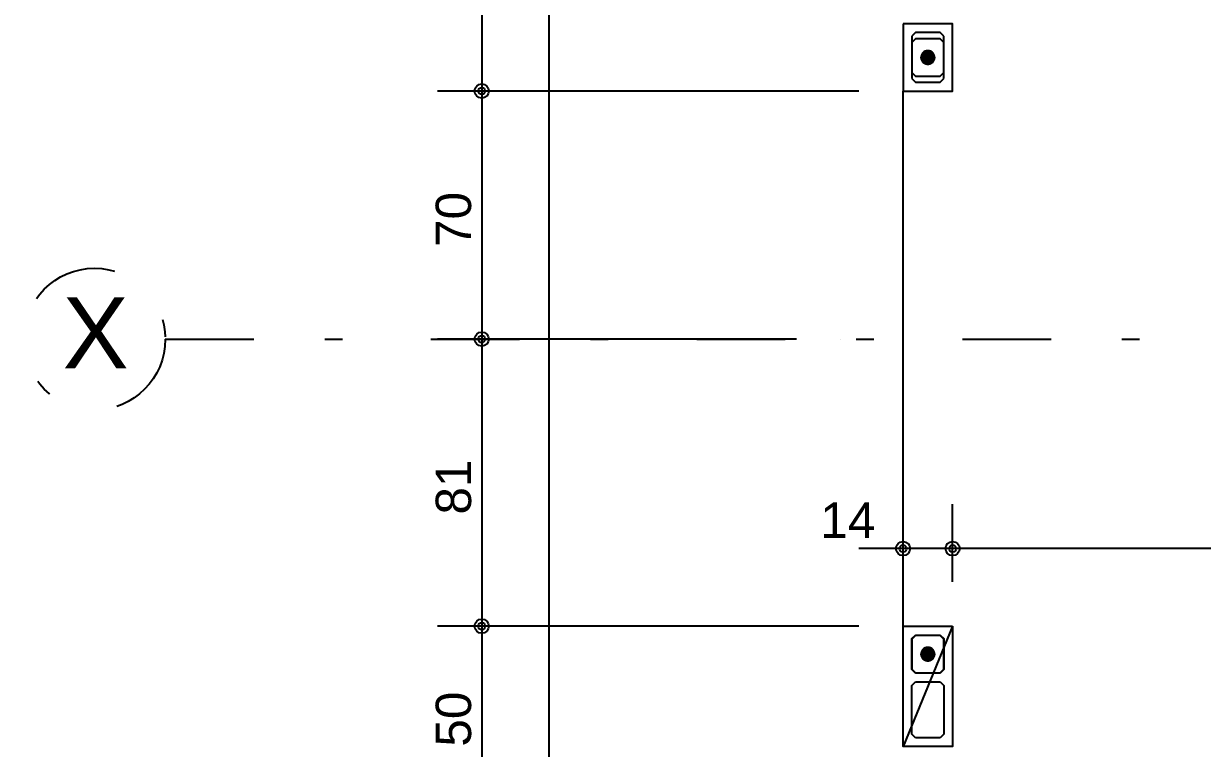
# Model space of a CAD drawing. Extents: x 0 to 119, y 0 to 84.
# Drawn here: x 12.57 to 19.22, y 53.02 to 57.11 of the extents above; entities that cross this region are included whole.
import ezdxf

# ---------------------------------------------------------------- set-up
doc = ezdxf.new("R2010")
doc.units = 0
doc.header["$MEASUREMENT"] = 0
doc.linetypes.add('ESTILO_TQS_0003', pattern=[1.5, 0.5, -0.4, 0.1, -0.5])
doc.linetypes.add('ESTILO_TQS_0005', pattern=[0.4, 0.3, -0.1])
for name, color, linetype in [('20', 1, 'CONTINUOUS'), ('27', 250, 'CONTINUOUS'), ('3', 7, 'CONTINUOUS'), ('35', 255, 'CONTINUOUS')]:
    doc.layers.add(name, color=color, linetype=linetype)
doc.styles.add('TQS_ARIAL', font='arial.ttf')

msp = doc.modelspace()

# ---------------------------------------------------------------- linework, layer by layer
at = {"layer": '20', "color": 1, "linetype": 'ESTILO_TQS_0003'}
msp.add_line((13.369188, 55.32668), (48.726188, 55.32668), dxfattribs=at)
msp.add_circle((12.969588, 55.32668), 0.4, dxfattribs=at)
at = {"layer": '27', "color": 250, "linetype": 'ESTILO_TQS_0005'}
for points in [[(17.60366, 57.05668), (17.58366, 57.03668), (17.58366, 56.79668), (17.60366, 56.77668), (17.74366, 56.77668), (17.76366, 56.79668), (17.76366, 57.03668), (17.74366, 57.05668), (17.60366, 57.05668)], [(17.74366, 53.65668), (17.76366, 53.63668), (17.76366, 53.46168), (17.74366, 53.44168), (17.60366, 53.44168), (17.58366, 53.46168), (17.58366, 53.63668), (17.60366, 53.65668), (17.74366, 53.65668)], [(17.74366, 53.39168), (17.76366, 53.37168), (17.76366, 53.09668), (17.74366, 53.07668), (17.60366, 53.07668), (17.58366, 53.09668), (17.58366, 53.37168), (17.60366, 53.39168), (17.74366, 53.39168)]]:
    msp.add_lwpolyline(points, dxfattribs=at)
at = {"layer": '3', "color": 7, "linetype": 'Continuous'}
for p, q in [((17.60366, 57.02168), (17.58366, 57.00168)), ((17.58366, 57.00168), (17.58366, 56.83168)), ((17.74366, 57.02168), (17.60366, 57.02168)), ((17.76366, 57.00168), (17.74366, 57.02168)), ((17.76366, 56.83168), (17.76366, 57.00168)), ((17.58366, 56.83168), (17.60366, 56.81168)), ((17.74366, 56.81168), (17.76366, 56.83168)), ((17.60366, 56.81168), (17.74366, 56.81168)), ((17.53366, 53.70668), (17.53366, 56.72668)), ((17.81366, 53.70668), (17.53366, 53.02668)), ((17.60366, 53.65418), (17.58366, 53.63418)), ((17.58366, 53.63418), (17.58366, 53.46418)), ((17.74366, 53.65418), (17.60366, 53.65418)), ((17.76366, 53.63418), (17.74366, 53.65418)), ((17.76366, 53.46418), (17.76366, 53.63418)), ((17.58366, 53.46418), (17.60366, 53.44418)), ((17.60366, 53.44418), (17.74366, 53.44418)), ((17.74366, 53.44418), (17.76366, 53.46418))]:
    msp.add_line(p, q, dxfattribs=at)
for points in [[(17.543702, 72.50668), (15.53366, 72.50668), (15.53366, 52.42668), (17.53366, 52.42668)], [(17.53366, 57.10668), (17.53366, 56.72668), (17.81366, 56.72668), (17.81366, 57.10668), (17.53366, 57.10668)], [(17.67366, 56.91728), (17.673721, 56.917277), (17.673781, 56.917268), (17.67384, 56.917252), (17.673897, 56.917231), (17.673951, 56.917205), (17.674003, 56.917172), (17.674051, 56.917135), (17.674095, 56.917093), (17.674134, 56.917047), (17.674169, 56.916997), (17.674199, 56.916944), (17.674223, 56.916888), (17.674241, 56.91683), (17.674253, 56.916771), (17.674259, 56.91671), (17.674259, 56.91665), (17.674253, 56.916589), (17.674241, 56.91653), (17.674223, 56.916472), (17.674199, 56.916416), (17.674169, 56.916363), (17.674134, 56.916313), (17.674095, 56.916267), (17.674051, 56.916225), (17.674003, 56.916188), (17.673951, 56.916155), (17.673897, 56.916129), (17.67384, 56.916108), (17.673781, 56.916092), (17.673721, 56.916083), (17.67366, 56.91608), (17.67366, 56.95448), (17.669836, 56.954286), (17.666051, 56.953706), (17.662344, 56.952746), (17.658753, 56.951417), (17.655316, 56.94973), (17.652066, 56.947705), (17.649038, 56.945361), (17.646263, 56.942723), (17.643769, 56.939818), (17.641581, 56.936675), (17.639723, 56.933327), (17.638213, 56.929808), (17.637067, 56.926155), (17.636296, 56.922404), (17.635909, 56.918595), (17.635909, 56.914765), (17.636296, 56.910956), (17.637067, 56.907205), (17.638213, 56.903552), (17.639723, 56.900033), (17.641581, 56.896685), (17.643769, 56.893542), (17.646263, 56.890637), (17.649038, 56.887999), (17.652066, 56.885655), (17.655316, 56.88363), (17.658753, 56.881943), (17.662344, 56.880614), (17.666051, 56.879654), (17.669836, 56.879074), (17.67366, 56.87888), (17.67366, 56.91728)], [(17.67366, 56.91608), (17.673599, 56.916083), (17.673539, 56.916092), (17.67348, 56.916108), (17.673423, 56.916129), (17.673369, 56.916155), (17.673317, 56.916188), (17.673269, 56.916225), (17.673225, 56.916267), (17.673186, 56.916313), (17.673151, 56.916363), (17.673121, 56.916416), (17.673097, 56.916472), (17.673079, 56.91653), (17.673067, 56.916589), (17.673061, 56.91665), (17.673061, 56.91671), (17.673067, 56.916771), (17.673079, 56.91683), (17.673097, 56.916888), (17.673121, 56.916944), (17.673151, 56.916997), (17.673186, 56.917047), (17.673225, 56.917093), (17.673269, 56.917135), (17.673317, 56.917172), (17.673369, 56.917205), (17.673423, 56.917231), (17.67348, 56.917252), (17.673539, 56.917268), (17.673599, 56.917277), (17.67366, 56.91728), (17.67366, 56.87888), (17.677484, 56.879074), (17.681269, 56.879654), (17.684976, 56.880614), (17.688567, 56.881943), (17.692004, 56.88363), (17.695254, 56.885655), (17.698282, 56.887999), (17.701057, 56.890637), (17.703551, 56.893542), (17.705739, 56.896685), (17.707597, 56.900033), (17.709107, 56.903552), (17.710253, 56.907205), (17.711024, 56.910956), (17.711411, 56.914765), (17.711411, 56.918595), (17.711024, 56.922404), (17.710253, 56.926155), (17.709107, 56.929808), (17.707597, 56.933327), (17.705739, 56.936675), (17.703551, 56.939818), (17.701057, 56.942723), (17.698282, 56.945361), (17.695254, 56.947705), (17.692004, 56.94973), (17.688567, 56.951417), (17.684976, 56.952746), (17.681269, 56.953706), (17.677484, 56.954286), (17.67366, 56.95448), (17.67366, 56.91608)], [(17.81366, 53.70668), (17.81366, 53.02668), (17.53366, 53.02668), (17.53366, 53.70668), (17.81366, 53.70668)], [(17.67366, 53.54978), (17.673721, 53.549777), (17.673781, 53.549768), (17.67384, 53.549752), (17.673897, 53.549731), (17.673951, 53.549705), (17.674003, 53.549672), (17.674051, 53.549635), (17.674095, 53.549593), (17.674134, 53.549547), (17.674169, 53.549497), (17.674199, 53.549444), (17.674223, 53.549388), (17.674241, 53.54933), (17.674253, 53.549271), (17.674259, 53.54921), (17.674259, 53.54915), (17.674253, 53.549089), (17.674241, 53.54903), (17.674223, 53.548972), (17.674199, 53.548916), (17.674169, 53.548863), (17.674134, 53.548813), (17.674095, 53.548767), (17.674051, 53.548725), (17.674003, 53.548688), (17.673951, 53.548655), (17.673897, 53.548629), (17.67384, 53.548608), (17.673781, 53.548592), (17.673721, 53.548583), (17.67366, 53.54858), (17.67366, 53.58698), (17.669836, 53.586786), (17.666051, 53.586206), (17.662344, 53.585246), (17.658753, 53.583917), (17.655316, 53.58223), (17.652066, 53.580205), (17.649038, 53.577861), (17.646263, 53.575223), (17.643769, 53.572318), (17.641581, 53.569175), (17.639723, 53.565827), (17.638213, 53.562308), (17.637067, 53.558655), (17.636296, 53.554904), (17.635909, 53.551095), (17.635909, 53.547265), (17.636296, 53.543456), (17.637067, 53.539705), (17.638213, 53.536052), (17.639723, 53.532533), (17.641581, 53.529185), (17.643769, 53.526042), (17.646263, 53.523137), (17.649038, 53.520499), (17.652066, 53.518155), (17.655316, 53.51613), (17.658753, 53.514443), (17.662344, 53.513114), (17.666051, 53.512154), (17.669836, 53.511574), (17.67366, 53.51138), (17.67366, 53.54978)], [(17.67366, 53.54858), (17.673599, 53.548583), (17.673539, 53.548592), (17.67348, 53.548608), (17.673423, 53.548629), (17.673369, 53.548655), (17.673317, 53.548688), (17.673269, 53.548725), (17.673225, 53.548767), (17.673186, 53.548813), (17.673151, 53.548863), (17.673121, 53.548916), (17.673097, 53.548972), (17.673079, 53.54903), (17.673067, 53.549089), (17.673061, 53.54915), (17.673061, 53.54921), (17.673067, 53.549271), (17.673079, 53.54933), (17.673097, 53.549388), (17.673121, 53.549444), (17.673151, 53.549497), (17.673186, 53.549547), (17.673225, 53.549593), (17.673269, 53.549635), (17.673317, 53.549672), (17.673369, 53.549705), (17.673423, 53.549731), (17.67348, 53.549752), (17.673539, 53.549768), (17.673599, 53.549777), (17.67366, 53.54978), (17.67366, 53.51138), (17.677484, 53.511574), (17.681269, 53.512154), (17.684976, 53.513114), (17.688567, 53.514443), (17.692004, 53.51613), (17.695254, 53.518155), (17.698282, 53.520499), (17.701057, 53.523137), (17.703551, 53.526042), (17.705739, 53.529185), (17.707597, 53.532533), (17.709107, 53.536052), (17.710253, 53.539705), (17.711024, 53.543456), (17.711411, 53.547265), (17.711411, 53.551095), (17.711024, 53.554904), (17.710253, 53.558655), (17.709107, 53.562308), (17.707597, 53.565827), (17.705739, 53.569175), (17.703551, 53.572318), (17.701057, 53.575223), (17.698282, 53.577861), (17.695254, 53.580205), (17.692004, 53.58223), (17.688567, 53.583917), (17.684976, 53.585246), (17.681269, 53.586206), (17.677484, 53.586786), (17.67366, 53.58698), (17.67366, 53.54858)]]:
    msp.add_lwpolyline(points, dxfattribs=at)
for centre in [(17.67366, 56.91668), (17.67366, 53.54918)]:
    msp.add_circle(centre, 0.0372, dxfattribs=at)
for points in [[(17.635909, 56.918595), (17.635909, 56.914765), (17.636296, 56.922404)], [(17.635909, 56.914765), (17.636296, 56.910956), (17.636296, 56.922404)], [(17.636296, 56.922404), (17.636296, 56.910956), (17.637067, 56.926155)], [(17.636296, 56.910956), (17.637067, 56.907205), (17.637067, 56.926155)], [(17.637067, 56.926155), (17.637067, 56.907205), (17.638213, 56.929808)], [(17.637067, 56.907205), (17.638213, 56.903552), (17.638213, 56.929808)], [(17.638213, 56.929808), (17.638213, 56.903552), (17.639723, 56.933327)], [(17.638213, 56.903552), (17.639723, 56.900033), (17.639723, 56.933327)], [(17.639723, 56.933327), (17.639723, 56.900033), (17.641581, 56.936675)], [(17.639723, 56.900033), (17.641581, 56.896685), (17.641581, 56.936675)], [(17.641581, 56.936675), (17.641581, 56.896685), (17.643769, 56.939818)], [(17.641581, 56.896685), (17.643769, 56.893542), (17.643769, 56.939818)], [(17.643769, 56.939818), (17.643769, 56.893542), (17.646263, 56.942723)], [(17.643769, 56.893542), (17.646263, 56.890637), (17.646263, 56.942723)], [(17.646263, 56.942723), (17.646263, 56.890637), (17.649038, 56.945361)], [(17.646263, 56.890637), (17.649038, 56.887999), (17.649038, 56.945361)], [(17.649038, 56.945361), (17.649038, 56.887999), (17.652066, 56.947705)], [(17.649038, 56.887999), (17.652066, 56.885655), (17.652066, 56.947705)], [(17.652066, 56.947705), (17.652066, 56.885655), (17.655316, 56.94973)], [(17.652066, 56.885655), (17.655316, 56.88363), (17.655316, 56.94973)], [(17.655316, 56.94973), (17.655316, 56.88363), (17.658753, 56.951417)], [(17.655316, 56.88363), (17.658753, 56.881943), (17.658753, 56.951417)], [(17.658753, 56.951417), (17.658753, 56.881943), (17.662344, 56.952746)], [(17.658753, 56.881943), (17.662344, 56.880614), (17.662344, 56.952746)], [(17.662344, 56.952746), (17.662344, 56.880614), (17.666051, 56.953706)], [(17.662344, 56.880614), (17.666051, 56.879654), (17.666051, 56.953706)], [(17.669836, 56.879074), (17.669836, 56.954286), (17.666051, 56.879654)], [(17.666051, 56.953706), (17.666051, 56.879654), (17.669836, 56.954286)], [(17.669836, 56.879074), (17.67366, 56.91728), (17.67366, 56.95448)], [(17.669836, 56.879074), (17.67366, 56.95448), (17.669836, 56.954286)], [(17.669836, 56.879074), (17.67366, 56.87888), (17.67366, 56.91728)], [(17.673225, 56.916267), (17.67366, 56.91608), (17.673186, 56.916313)], [(17.67366, 56.91608), (17.67366, 56.91608), (17.673186, 56.916313)], [(17.673186, 56.916313), (17.67366, 56.91608), (17.673186, 56.916313)], [(17.67366, 56.91608), (17.67366, 56.91608), (17.673186, 56.916313)], [(17.673186, 56.916313), (17.67366, 56.91608), (17.673186, 56.916313)], [(17.67366, 56.91608), (17.67366, 56.91608), (17.673186, 56.916313)], [(17.673269, 56.916225), (17.67366, 56.91608), (17.673225, 56.916267)], [(17.67366, 56.91608), (17.67366, 56.91608), (17.673225, 56.916267)], [(17.673225, 56.916267), (17.67366, 56.91608), (17.673225, 56.916267)], [(17.67366, 56.91608), (17.67366, 56.91608), (17.673225, 56.916267)], [(17.673317, 56.916188), (17.67366, 56.91608), (17.673269, 56.916225)], [(17.67366, 56.91608), (17.67366, 56.91608), (17.673269, 56.916225)], [(17.673369, 56.916155), (17.67366, 56.91608), (17.673317, 56.916188)], [(17.67366, 56.91608), (17.67366, 56.91608), (17.673317, 56.916188)], [(17.67348, 56.916108), (17.67366, 56.91608), (17.673369, 56.916155)], [(17.67366, 56.91608), (17.67366, 56.91608), (17.673369, 56.916155)], [(17.67366, 56.91608), (17.67366, 56.91608), (17.67348, 56.916108)], [(17.67366, 56.91608), (17.67366, 56.91608), (17.67348, 56.916108)], [(17.67366, 56.91608), (17.677484, 56.954286), (17.67366, 56.95448)], [(17.67366, 56.91608), (17.67366, 56.87888), (17.677484, 56.954286)], [(17.67366, 56.87888), (17.677484, 56.879074), (17.677484, 56.954286)], [(17.67366, 56.91728), (17.674134, 56.917047), (17.67366, 56.91728)], [(17.674134, 56.917047), (17.674134, 56.917047), (17.67366, 56.91728)], [(17.67366, 56.91728), (17.674134, 56.917047), (17.67366, 56.91728)], [(17.674134, 56.917047), (17.674134, 56.917047), (17.67366, 56.91728)], [(17.67366, 56.91728), (17.674134, 56.917047), (17.67366, 56.91728)], [(17.674134, 56.917047), (17.674095, 56.917093), (17.67366, 56.91728)], [(17.67366, 56.91728), (17.674095, 56.917093), (17.67366, 56.91728)], [(17.674095, 56.917093), (17.674095, 56.917093), (17.67366, 56.91728)], [(17.67366, 56.91728), (17.674095, 56.917093), (17.67366, 56.91728)], [(17.674095, 56.917093), (17.674051, 56.917135), (17.67366, 56.91728)], [(17.67366, 56.91728), (17.674051, 56.917135), (17.67366, 56.91728)], [(17.674051, 56.917135), (17.674003, 56.917172), (17.67366, 56.91728)], [(17.67366, 56.91728), (17.674003, 56.917172), (17.67366, 56.91728)], [(17.674003, 56.917172), (17.673951, 56.917205), (17.67366, 56.91728)], [(17.67366, 56.91728), (17.673951, 56.917205), (17.67366, 56.91728)], [(17.673951, 56.917205), (17.67384, 56.917252), (17.67366, 56.91728)], [(17.67366, 56.91728), (17.67384, 56.917252), (17.67366, 56.91728)], [(17.67384, 56.917252), (17.67366, 56.91728), (17.67366, 56.91728)], [(17.67366, 56.91728), (17.67366, 56.91728), (17.67366, 56.91728)], [(17.67366, 56.91728), (17.67366, 56.91728), (17.67366, 56.91728)], [(17.67366, 56.91728), (17.67366, 56.91728), (17.67366, 56.91728)], [(17.67366, 56.91728), (17.67366, 56.91728), (17.67366, 56.91728)], [(17.67366, 56.91728), (17.67366, 56.91728), (17.67366, 56.91728)], [(17.67366, 56.91728), (17.67366, 56.91728), (17.67366, 56.91728)], [(17.67366, 56.91728), (17.67366, 56.91728), (17.67366, 56.91728)], [(17.67366, 56.91728), (17.67366, 56.91728), (17.67366, 56.91728)], [(17.67366, 56.91728), (17.67366, 56.91728), (17.67366, 56.91728)], [(17.67366, 56.91728), (17.67366, 56.91728), (17.67366, 56.91728)], [(17.67366, 56.91728), (17.67366, 56.91728), (17.67366, 56.91728)], [(17.67366, 56.91728), (17.67366, 56.91728), (17.67366, 56.91728)], [(17.67366, 56.91608), (17.67366, 56.91608), (17.67366, 56.91608)], [(17.67366, 56.91608), (17.67366, 56.91608), (17.67366, 56.91608)], [(17.67366, 56.91608), (17.67366, 56.91608), (17.67366, 56.91608)], [(17.67366, 56.91608), (17.67366, 56.91608), (17.67366, 56.91608)], [(17.67366, 56.91608), (17.67366, 56.91608), (17.67366, 56.91608)], [(17.67366, 56.91608), (17.67366, 56.91608), (17.67366, 56.91608)], [(17.67366, 56.91608), (17.67366, 56.91608), (17.67366, 56.91608)], [(17.67366, 56.91608), (17.67366, 56.91608), (17.67366, 56.91608)], [(17.67366, 56.91608), (17.67366, 56.91608), (17.67366, 56.91608)], [(17.67366, 56.91608), (17.67366, 56.91608), (17.67366, 56.91608)], [(17.67366, 56.91608), (17.67366, 56.91608), (17.67366, 56.91608)], [(17.67366, 56.91608), (17.67366, 56.91608), (17.67366, 56.91608)], [(17.677484, 56.954286), (17.677484, 56.879074), (17.681269, 56.953706)], [(17.677484, 56.879074), (17.681269, 56.879654), (17.681269, 56.953706)], [(17.681269, 56.953706), (17.681269, 56.879654), (17.684976, 56.952746)], [(17.681269, 56.879654), (17.684976, 56.880614), (17.684976, 56.952746)], [(17.684976, 56.952746), (17.684976, 56.880614), (17.688567, 56.951417)], [(17.684976, 56.880614), (17.688567, 56.881943), (17.688567, 56.951417)], [(17.688567, 56.951417), (17.688567, 56.881943), (17.692004, 56.94973)], [(17.688567, 56.881943), (17.692004, 56.88363), (17.692004, 56.94973)], [(17.692004, 56.94973), (17.692004, 56.88363), (17.695254, 56.947705)], [(17.692004, 56.88363), (17.695254, 56.885655), (17.695254, 56.947705)], [(17.695254, 56.947705), (17.695254, 56.885655), (17.698282, 56.945361)], [(17.695254, 56.885655), (17.698282, 56.887999), (17.698282, 56.945361)], [(17.698282, 56.945361), (17.698282, 56.887999), (17.701057, 56.942723)], [(17.698282, 56.887999), (17.701057, 56.890637), (17.701057, 56.942723)], [(17.701057, 56.942723), (17.701057, 56.890637), (17.703551, 56.939818)], [(17.701057, 56.890637), (17.703551, 56.893542), (17.703551, 56.939818)], [(17.703551, 56.939818), (17.703551, 56.893542), (17.705739, 56.936675)], [(17.703551, 56.893542), (17.705739, 56.896685), (17.705739, 56.936675)], [(17.705739, 56.936675), (17.705739, 56.896685), (17.707597, 56.933327)], [(17.705739, 56.896685), (17.707597, 56.900033), (17.707597, 56.933327)], [(17.707597, 56.933327), (17.707597, 56.900033), (17.709107, 56.929808)], [(17.707597, 56.900033), (17.709107, 56.903552), (17.709107, 56.929808)], [(17.709107, 56.929808), (17.709107, 56.903552), (17.710253, 56.926155)], [(17.709107, 56.903552), (17.710253, 56.907205), (17.710253, 56.926155)], [(17.710253, 56.926155), (17.710253, 56.907205), (17.711024, 56.922404)], [(17.710253, 56.907205), (17.711024, 56.910956), (17.711024, 56.922404)], [(17.711024, 56.922404), (17.711024, 56.910956), (17.711411, 56.918595)], [(17.711024, 56.910956), (17.711411, 56.914765), (17.711411, 56.918595)], [(17.638213, 53.562308), (17.638213, 53.536052), (17.639723, 53.565827)], [(17.638213, 53.536052), (17.639723, 53.532533), (17.639723, 53.565827)], [(17.639723, 53.565827), (17.639723, 53.532533), (17.641581, 53.569175)], [(17.639723, 53.532533), (17.641581, 53.529185), (17.641581, 53.569175)], [(17.641581, 53.569175), (17.641581, 53.529185), (17.643769, 53.572318)], [(17.641581, 53.529185), (17.643769, 53.526042), (17.643769, 53.572318)], [(17.643769, 53.572318), (17.643769, 53.526042), (17.646263, 53.575223)], [(17.643769, 53.526042), (17.646263, 53.523137), (17.646263, 53.575223)], [(17.646263, 53.575223), (17.646263, 53.523137), (17.649038, 53.577861)], [(17.646263, 53.523137), (17.649038, 53.520499), (17.649038, 53.577861)], [(17.649038, 53.577861), (17.649038, 53.520499), (17.652066, 53.580205)], [(17.649038, 53.520499), (17.652066, 53.518155), (17.652066, 53.580205)], [(17.652066, 53.580205), (17.652066, 53.518155), (17.655316, 53.58223)], [(17.652066, 53.518155), (17.655316, 53.51613), (17.655316, 53.58223)], [(17.655316, 53.58223), (17.655316, 53.51613), (17.658753, 53.583917)], [(17.655316, 53.51613), (17.658753, 53.514443), (17.658753, 53.583917)], [(17.658753, 53.583917), (17.658753, 53.514443), (17.662344, 53.585246)], [(17.658753, 53.514443), (17.662344, 53.513114), (17.662344, 53.585246)], [(17.662344, 53.585246), (17.662344, 53.513114), (17.666051, 53.586206)], [(17.662344, 53.513114), (17.666051, 53.512154), (17.666051, 53.586206)], [(17.669836, 53.511574), (17.669836, 53.586786), (17.666051, 53.512154)], [(17.666051, 53.586206), (17.666051, 53.512154), (17.669836, 53.586786)], [(17.669836, 53.511574), (17.67366, 53.54978), (17.67366, 53.58698)], [(17.669836, 53.511574), (17.67366, 53.58698), (17.669836, 53.586786)], [(17.67366, 53.54858), (17.677484, 53.586786), (17.67366, 53.58698)], [(17.67366, 53.54858), (17.67366, 53.51138), (17.677484, 53.586786)], [(17.67366, 53.51138), (17.677484, 53.511574), (17.677484, 53.586786)], [(17.677484, 53.586786), (17.677484, 53.511574), (17.681269, 53.586206)], [(17.677484, 53.511574), (17.681269, 53.512154), (17.681269, 53.586206)], [(17.681269, 53.586206), (17.681269, 53.512154), (17.684976, 53.585246)], [(17.681269, 53.512154), (17.684976, 53.513114), (17.684976, 53.585246)], [(17.684976, 53.585246), (17.684976, 53.513114), (17.688567, 53.583917)], [(17.684976, 53.513114), (17.688567, 53.514443), (17.688567, 53.583917)], [(17.688567, 53.583917), (17.688567, 53.514443), (17.692004, 53.58223)], [(17.688567, 53.514443), (17.692004, 53.51613), (17.692004, 53.58223)], [(17.692004, 53.58223), (17.692004, 53.51613), (17.695254, 53.580205)], [(17.692004, 53.51613), (17.695254, 53.518155), (17.695254, 53.580205)], [(17.695254, 53.580205), (17.695254, 53.518155), (17.698282, 53.577861)], [(17.695254, 53.518155), (17.698282, 53.520499), (17.698282, 53.577861)], [(17.698282, 53.577861), (17.698282, 53.520499), (17.701057, 53.575223)], [(17.698282, 53.520499), (17.701057, 53.523137), (17.701057, 53.575223)], [(17.701057, 53.575223), (17.701057, 53.523137), (17.703551, 53.572318)], [(17.701057, 53.523137), (17.703551, 53.526042), (17.703551, 53.572318)], [(17.703551, 53.572318), (17.703551, 53.526042), (17.705739, 53.569175)], [(17.703551, 53.526042), (17.705739, 53.529185), (17.705739, 53.569175)], [(17.705739, 53.569175), (17.705739, 53.529185), (17.707597, 53.565827)], [(17.705739, 53.529185), (17.707597, 53.532533), (17.707597, 53.565827)], [(17.707597, 53.565827), (17.707597, 53.532533), (17.709107, 53.562308)], [(17.635909, 53.551095), (17.635909, 53.547265), (17.636296, 53.554904)], [(17.635909, 53.547265), (17.636296, 53.543456), (17.636296, 53.554904)], [(17.636296, 53.554904), (17.636296, 53.543456), (17.637067, 53.558655)], [(17.636296, 53.543456), (17.637067, 53.539705), (17.637067, 53.558655)], [(17.637067, 53.558655), (17.637067, 53.539705), (17.638213, 53.562308)], [(17.637067, 53.539705), (17.638213, 53.536052), (17.638213, 53.562308)], [(17.669836, 53.511574), (17.67366, 53.51138), (17.67366, 53.54978)], [(17.673225, 53.548767), (17.67366, 53.54858), (17.673186, 53.548813)], [(17.67366, 53.54858), (17.67366, 53.54858), (17.673186, 53.548813)], [(17.673186, 53.548813), (17.67366, 53.54858), (17.673186, 53.548813)], [(17.67366, 53.54858), (17.67366, 53.54858), (17.673186, 53.548813)], [(17.673186, 53.548813), (17.67366, 53.54858), (17.673186, 53.548813)], [(17.67366, 53.54858), (17.67366, 53.54858), (17.673186, 53.548813)], [(17.673269, 53.548725), (17.67366, 53.54858), (17.673225, 53.548767)], [(17.67366, 53.54858), (17.67366, 53.54858), (17.673225, 53.548767)], [(17.673225, 53.548767), (17.67366, 53.54858), (17.673225, 53.548767)], [(17.67366, 53.54858), (17.67366, 53.54858), (17.673225, 53.548767)], [(17.673317, 53.548688), (17.67366, 53.54858), (17.673269, 53.548725)], [(17.67366, 53.54858), (17.67366, 53.54858), (17.673269, 53.548725)], [(17.673369, 53.548655), (17.67366, 53.54858), (17.673317, 53.548688)], [(17.67366, 53.54858), (17.67366, 53.54858), (17.673317, 53.548688)], [(17.67348, 53.548608), (17.67366, 53.54858), (17.673369, 53.548655)], [(17.67366, 53.54858), (17.67366, 53.54858), (17.673369, 53.548655)], [(17.67366, 53.54858), (17.67366, 53.54858), (17.67348, 53.548608)], [(17.67366, 53.54858), (17.67366, 53.54858), (17.67348, 53.548608)], [(17.67366, 53.54978), (17.674134, 53.549547), (17.67366, 53.54978)], [(17.674134, 53.549547), (17.674134, 53.549547), (17.67366, 53.54978)], [(17.67366, 53.54978), (17.674134, 53.549547), (17.67366, 53.54978)], [(17.674134, 53.549547), (17.674134, 53.549547), (17.67366, 53.54978)], [(17.67366, 53.54978), (17.674134, 53.549547), (17.67366, 53.54978)], [(17.674134, 53.549547), (17.674095, 53.549593), (17.67366, 53.54978)], [(17.67366, 53.54978), (17.674095, 53.549593), (17.67366, 53.54978)], [(17.674095, 53.549593), (17.674095, 53.549593), (17.67366, 53.54978)], [(17.67366, 53.54978), (17.674095, 53.549593), (17.67366, 53.54978)], [(17.674095, 53.549593), (17.674051, 53.549635), (17.67366, 53.54978)], [(17.67366, 53.54978), (17.674051, 53.549635), (17.67366, 53.54978)], [(17.674051, 53.549635), (17.674003, 53.549672), (17.67366, 53.54978)], [(17.67366, 53.54978), (17.674003, 53.549672), (17.67366, 53.54978)], [(17.674003, 53.549672), (17.673951, 53.549705), (17.67366, 53.54978)], [(17.67366, 53.54978), (17.673951, 53.549705), (17.67366, 53.54978)], [(17.673951, 53.549705), (17.67384, 53.549752), (17.67366, 53.54978)], [(17.67366, 53.54978), (17.67384, 53.549752), (17.67366, 53.54978)], [(17.67384, 53.549752), (17.67366, 53.54978), (17.67366, 53.54978)], [(17.67366, 53.54978), (17.67366, 53.54978), (17.67366, 53.54978)], [(17.67366, 53.54978), (17.67366, 53.54978), (17.67366, 53.54978)], [(17.67366, 53.54978), (17.67366, 53.54978), (17.67366, 53.54978)], [(17.67366, 53.54978), (17.67366, 53.54978), (17.67366, 53.54978)], [(17.67366, 53.54978), (17.67366, 53.54978), (17.67366, 53.54978)], [(17.67366, 53.54978), (17.67366, 53.54978), (17.67366, 53.54978)], [(17.67366, 53.54978), (17.67366, 53.54978), (17.67366, 53.54978)], [(17.67366, 53.54978), (17.67366, 53.54978), (17.67366, 53.54978)], [(17.67366, 53.54978), (17.67366, 53.54978), (17.67366, 53.54978)], [(17.67366, 53.54978), (17.67366, 53.54978), (17.67366, 53.54978)], [(17.67366, 53.54978), (17.67366, 53.54978), (17.67366, 53.54978)], [(17.67366, 53.54978), (17.67366, 53.54978), (17.67366, 53.54978)], [(17.67366, 53.54858), (17.67366, 53.54858), (17.67366, 53.54858)], [(17.67366, 53.54858), (17.67366, 53.54858), (17.67366, 53.54858)], [(17.67366, 53.54858), (17.67366, 53.54858), (17.67366, 53.54858)], [(17.67366, 53.54858), (17.67366, 53.54858), (17.67366, 53.54858)], [(17.67366, 53.54858), (17.67366, 53.54858), (17.67366, 53.54858)], [(17.67366, 53.54858), (17.67366, 53.54858), (17.67366, 53.54858)], [(17.67366, 53.54858), (17.67366, 53.54858), (17.67366, 53.54858)], [(17.67366, 53.54858), (17.67366, 53.54858), (17.67366, 53.54858)], [(17.67366, 53.54858), (17.67366, 53.54858), (17.67366, 53.54858)], [(17.67366, 53.54858), (17.67366, 53.54858), (17.67366, 53.54858)], [(17.67366, 53.54858), (17.67366, 53.54858), (17.67366, 53.54858)], [(17.67366, 53.54858), (17.67366, 53.54858), (17.67366, 53.54858)], [(17.707597, 53.532533), (17.709107, 53.536052), (17.709107, 53.562308)], [(17.709107, 53.562308), (17.709107, 53.536052), (17.710253, 53.558655)], [(17.709107, 53.536052), (17.710253, 53.539705), (17.710253, 53.558655)], [(17.710253, 53.558655), (17.710253, 53.539705), (17.711024, 53.554904)], [(17.710253, 53.539705), (17.711024, 53.543456), (17.711024, 53.554904)], [(17.711024, 53.554904), (17.711024, 53.543456), (17.711411, 53.551095)], [(17.711024, 53.543456), (17.711411, 53.547265), (17.711411, 53.551095)]]:
    msp.add_solid(points, dxfattribs=at)
at = {"layer": '35', "color": 255, "linetype": 'Continuous'}
for p, q in [((15.15565, 58.55668), (15.15565, 56.47668)), ((15.15565, 56.97668), (15.15565, 55.07668)), ((17.28366, 56.72668), (14.90565, 56.72668)), ((17.28366, 56.72668), (14.90565, 56.72668)), ((17.53366, 56.72668), (17.53366, 56.72668)), ((17.53366, 56.72668), (17.53366, 56.72668)), ((15.15565, 55.57668), (15.15565, 53.45668)), ((16.931554, 55.32668), (14.90565, 55.32668)), ((16.931554, 55.32668), (14.90565, 55.32668)), ((17.181554, 55.32668), (17.181554, 55.32668)), ((17.181554, 55.32668), (17.181554, 55.32668)), ((17.53366, 53.95668), (17.53366, 54.394668)), ((17.81366, 53.95668), (17.81366, 54.394668)), ((17.81366, 53.95668), (17.81366, 54.394668)), ((18.06366, 54.144668), (17.28366, 54.144668)), ((27.48366, 54.144668), (17.56366, 54.144668)), ((15.15565, 53.95668), (15.15565, 52.45668)), ((17.28366, 53.70668), (14.90565, 53.70668)), ((17.28366, 53.70668), (14.90565, 53.70668)), ((17.53366, 53.70668), (17.53366, 53.70668)), ((17.53366, 53.70668), (17.53366, 53.70668)), ((17.53366, 53.70668), (17.53366, 53.70668)), ((17.81366, 53.70668), (17.81366, 53.70668)), ((17.81366, 53.70668), (17.81366, 53.70668))]:
    msp.add_line(p, q, dxfattribs=at)
for centre, radius in [((15.15565, 56.72668), 0.04), ((15.15565, 56.72668), 0.04), ((15.15565, 56.72668), 0.02), ((15.15565, 56.72668), 0.02), ((15.15565, 55.32668), 0.04), ((15.15565, 55.32668), 0.04), ((15.15565, 55.32668), 0.02), ((15.15565, 55.32668), 0.02), ((17.53366, 54.144668), 0.04), ((17.53366, 54.144668), 0.02), ((17.81366, 54.144668), 0.04), ((17.81366, 54.144668), 0.04), ((17.81366, 54.144668), 0.02), ((17.81366, 54.144668), 0.02), ((15.15565, 53.70668), 0.04), ((15.15565, 53.70668), 0.04), ((15.15565, 53.70668), 0.02), ((15.15565, 53.70668), 0.02)]:
    msp.add_circle(centre, radius, dxfattribs=at)

# ---------------------------------------------------------------- texts
at = {"layer": '20', "color": 1, "linetype": 'ESTILO_TQS_0003', "style": 'TQS_ARIAL'}
msp.add_text('  X', height=0.4, dxfattribs=at).set_placement((12.479473, 55.16169))
at = {"layer": '35', "color": 255, "linetype": 'Continuous', "style": 'TQS_ARIAL'}
for s, p in [('70', (15.09565, 55.84668)), ('81', (15.09565, 54.33668)), ('50', (15.09565, 53.02668))]:
    msp.add_text(s, height=0.2, rotation=90, dxfattribs=at).set_placement(p)
msp.add_text('14', height=0.2, dxfattribs=at).set_placement((17.066993, 54.204668))

doc.saveas('drawing.dxf')
